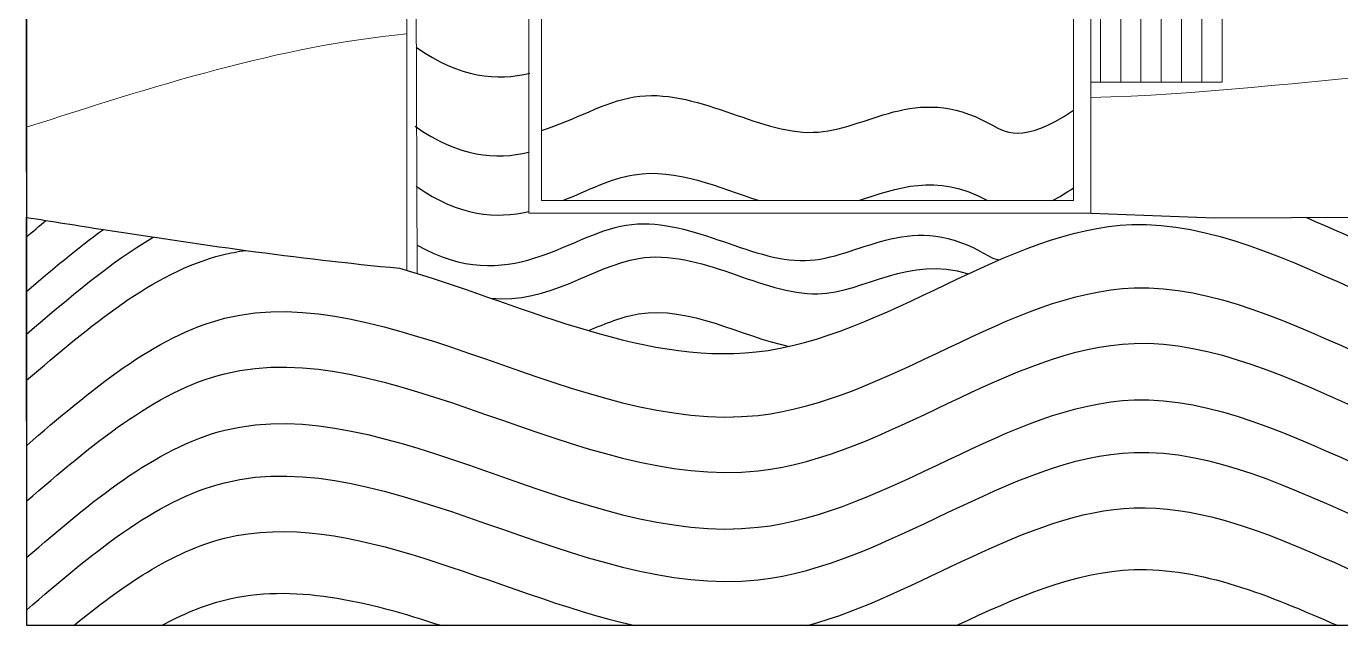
# Model space of a CAD drawing. Header units: millimetres. Extents: x 19901 to 42199, y 14545 to 21214.
# Drawn here: x 23333 to 24370, y 15614 to 16087 of the extents above; entities that cross this region are included whole.
import ezdxf

# ---------------------------------------------------------------- set-up
doc = ezdxf.new("R2010")
doc.units = ezdxf.units.MM
doc.layers.get('0').update_dxf_attribs({"lineweight": 18})
doc.layers.add('acqua', color=140, linetype='Continuous')
for name, color, linetype, lineweight in [('curve di livello', 6, 'Continuous', 18), ('pavimentazione esterna', 51, 'Continuous', 13), ('Wall', 7, 'Continuous', 20)]:
    doc.layers.add(name, color=color, linetype=linetype, lineweight=lineweight)

msp = doc.modelspace()

# ---------------------------------------------------------------- linework, layer by layer
for p, q in [((23333, 17220.4), (23333.3, 15614)), ((23641.3, 15891.7), (23639.4, 16439.2)), ((24159.4, 16439.2), (24159.4, 15949.2)), ((23332.9, 16098.1), (23332.9, 16006.9)), ((23332.9, 16006.9), (23333, 15936))]:
    msp.add_line(p, q)
at = {"layer": 'acqua'}
for p, q in [((23333.3, 15614), (23333, 15936)), ((23333.3, 15614), (23333, 15936)), ((24173, 15939.2), (24270.6, 15935.6)), ((24270.6, 15935.6), (24392.2, 15936)), ((24270.6, 15935.6), (24392.2, 15936)), ((25333, 15614), (23333.3, 15614)), ((25333, 15614), (23333.3, 15614))]:
    msp.add_line(p, q, dxfattribs=at)
for centre, radius, start, end in [((27276.7, 40702.9), 25079, 260.95259, 261.09313), ((27276.7, 40702.9), 25079, 260.95259, 261.09313), ((24278.1, 21552.7), 5695.4, 261.0672, 262.2103), ((24278.1, 21552.7), 5695.4, 261.0672, 262.2103), ((23913.2, 18888.3), 3006.1, 262.2182, 264.5471), ((23913.2, 18888.3), 3006.1, 262.2182, 264.5471)]:
    msp.add_arc(centre, radius, start, end, dxfattribs=at)
for points in [[(23640.6, 16070.1), (23675.4, 16045.5), (23704.4, 16043.6), (23730.3, 16049.5)], [(23639.7, 16007.8), (23674.5, 15983.2), (23703.5, 15981.3), (23729.4, 15987.2)], [(23989.9, 15949.2), (24019.6, 15958.8), (24050.5, 15971.5), (24091.5, 15949.2)], [(23640.6, 15960.4), (23675, 15936.5), (23703.8, 15934.7), (23729.4, 15940.5)], [(24142.8, 15949.2), (24147.8, 15951.8), (24153.3, 15955.1), (24159.4, 15959.2)], [(23333, 15920.4), (23338.1, 15924.8), (23343.3, 15929.2), (23348.4, 15933.5)], [(23333, 15920.4), (23338.1, 15924.8), (23343.3, 15929.2), (23348.4, 15933.5)], [(23333.1, 15877.5), (23353.1, 15894.6), (23373.3, 15911.6), (23393.7, 15926.4)], [(23333.1, 15877.5), (23353.1, 15894.6), (23373.3, 15911.6), (23393.7, 15926.4)], [(23333.1, 15843.9), (23366.5, 15872.4), (23399.1, 15900.3), (23433.1, 15920.3)], [(23333.1, 15843.9), (23366.5, 15872.4), (23399.1, 15900.3), (23433.1, 15920.3)]]:
    msp.add_open_spline(points, degree=3, dxfattribs=at)
for points, knots in [([(23739.4, 16004.5), (23765.7, 16012.5), (23837, 16056.8), (23958.3, 15965.4), (24042.4, 16050.4), (24118.5, 15992.9), (24159.4, 16020.5)], [1235.648579, 1235.648579, 1235.648579, 1235.648579, 1321.671715, 1498.557273, 1671.798003, 1709.401029, 1709.401029, 1709.401029, 1709.401029]), ([(23756.3, 15949.2), (23776, 15957.1), (23827.2, 15983.7), (23879.4, 15959.2), (23911.3, 15949.2)], [1254.475694, 1254.475694, 1254.475694, 1254.475694, 1321.671715, 1443.156853, 1443.156853, 1443.156853, 1443.156853]), ([(23627.5, 15895.8), (23718.5, 15869.8), (23925.4, 15763.9), (24226.2, 16034), (24511.5, 15755.6), (24694.9, 15874.7), (24748, 15897.3)], [332.204834, 332.204834, 332.204834, 332.204834, 613.855116, 927.042642, 1318.144685, 1489.112968, 1489.112968, 1489.112968, 1489.112968]), ([(23627.5, 15895.8), (23718.5, 15869.8), (23925.4, 15763.9), (24226.2, 16034), (24511.5, 15755.6), (24694.9, 15874.7), (24748, 15897.3)], [332.204834, 332.204834, 332.204834, 332.204834, 613.855116, 927.042642, 1318.144685, 1489.112968, 1489.112968, 1489.112968, 1489.112968]), ([(23641.3, 15914.1), (23713.9, 15873), (23807.3, 15973.3), (23951.9, 15864.3), (24030.7, 15943.9), (24094.9, 15903.7), (24100.6, 15902.3)], [1151.540945, 1151.540945, 1151.540945, 1151.540945, 1321.671715, 1498.557273, 1671.798003, 1684.913594, 1684.913594, 1684.913594, 1684.913594]), ([(24342.5, 15936), (24422.9, 15902), (24536.2, 15837.6), (24649.6, 15887.2), (24680.9, 15902.4)], [1067.948856, 1067.948856, 1067.948856, 1067.948856, 1318.144685, 1415.624607, 1415.624607, 1415.624607, 1415.624607]), ([(24342.5, 15936), (24422.9, 15902), (24536.2, 15837.6), (24649.6, 15887.2), (24680.9, 15902.4)], [1067.948856, 1067.948856, 1067.948856, 1067.948856, 1318.144685, 1415.624607, 1415.624607, 1415.624607, 1415.624607]), ([(23699.3, 15872.2), (23745.2, 15867.4), (23828.2, 15938.8), (23956.2, 15842.4), (24029, 15906.5), (24076.3, 15891.3)], [1191.189269, 1191.189269, 1191.189269, 1191.189269, 1321.671715, 1498.557273, 1651.565122, 1651.565122, 1651.565122, 1651.565122]), ([(23333.1, 15807.5), (23383, 15850.2), (23438.5, 15897.3), (23499.9, 15909), (23506.2, 15909.9)], [2.341674, 2.341674, 2.341674, 2.341674, 185.90905, 206.411504, 206.411504, 206.411504, 206.411504]), ([(23333.1, 15807.5), (23383, 15850.2), (23438.5, 15897.3), (23499.9, 15909), (23506.2, 15909.9)], [2.341674, 2.341674, 2.341674, 2.341674, 185.90905, 206.411504, 206.411504, 206.411504, 206.411504]), ([(23333.2, 15756.1), (23383.6, 15799.3), (23550.4, 15942), (23882.5, 15673.8), (24228, 15984.1), (24541.9, 15677.7), (24834, 15941.6), (24963.6, 15788), (25043.1, 15754.7)], [0.234676, 0.234676, 0.234676, 0.234676, 185.90905, 613.855116, 927.042642, 1318.144685, 1576.900583, 1822.418222, 1822.418222, 1822.418222, 1822.418222]), ([(23333.2, 15756.1), (23383.6, 15799.3), (23550.4, 15942), (23882.5, 15673.8), (24228, 15984.1), (24541.9, 15677.7), (24834, 15941.6), (24963.6, 15788), (25043.1, 15754.7)], [0.234676, 0.234676, 0.234676, 0.234676, 185.90905, 613.855116, 927.042642, 1318.144685, 1576.900583, 1822.418222, 1822.418222, 1822.418222, 1822.418222]), ([(23776.6, 15846.6), (23790.1, 15852.3), (23843.1, 15874.4), (23897.1, 15841.9), (23934.9, 15834.2)], [1273.941243, 1273.941243, 1273.941243, 1273.941243, 1321.671715, 1468.764658, 1468.764658, 1468.764658, 1468.764658]), ([(23776.6, 15846.6), (23790.1, 15852.3), (23843.1, 15874.4), (23897.1, 15841.9), (23934.9, 15834.2)], [1273.941243, 1273.941243, 1273.941243, 1273.941243, 1321.671715, 1468.764658, 1468.764658, 1468.764658, 1468.764658]), ([(23333.2, 15712.4), (23383.7, 15755.6), (23550.4, 15898.3), (23882.5, 15630.1), (24228, 15940.4), (24541.9, 15634), (24834, 15897.9), (24963.6, 15744.3), (25043.1, 15711)], [0.314982, 0.314982, 0.314982, 0.314982, 185.90905, 613.855116, 927.042642, 1318.144685, 1576.900583, 1822.437189, 1822.437189, 1822.437189, 1822.437189]), ([(23333.2, 15712.4), (23383.7, 15755.6), (23550.4, 15898.3), (23882.5, 15630.1), (24228, 15940.4), (24541.9, 15634), (24834, 15897.9), (24963.6, 15744.3), (25043.1, 15711)], [0.314982, 0.314982, 0.314982, 0.314982, 185.90905, 613.855116, 927.042642, 1318.144685, 1576.900583, 1822.437189, 1822.437189, 1822.437189, 1822.437189]), ([(23333.3, 15667.9), (23383.7, 15711.1), (23550.5, 15853.7), (23882.5, 15585.5), (24228, 15895.8), (24541.9, 15589.4), (24834, 15853.3), (24963.6, 15699.7), (25043.1, 15666.4)], [0.373872, 0.373872, 0.373872, 0.373872, 185.90905, 613.855116, 927.042642, 1318.144685, 1576.900583, 1822.440809, 1822.440809, 1822.440809, 1822.440809]), ([(23333.3, 15667.9), (23383.7, 15711.1), (23550.5, 15853.7), (23882.5, 15585.5), (24228, 15895.8), (24541.9, 15589.4), (24834, 15853.3), (24963.6, 15699.7), (25043.1, 15666.4)], [0.373872, 0.373872, 0.373872, 0.373872, 185.90905, 613.855116, 927.042642, 1318.144685, 1576.900583, 1822.440809, 1822.440809, 1822.440809, 1822.440809]), ([(23333.3, 15626.6), (23383.7, 15669.8), (23550.5, 15812.3), (23882.5, 15544.2), (24228, 15854.4), (24541.9, 15548), (24830.3, 15808.6), (24957.7, 15665.1), (25032.1, 15630)], [0.432763, 0.432763, 0.432763, 0.432763, 185.90905, 613.855116, 927.042642, 1318.144685, 1576.900583, 1811.01159, 1811.01159, 1811.01159, 1811.01159]), ([(23333.3, 15626.6), (23383.7, 15669.8), (23550.5, 15812.3), (23882.5, 15544.2), (24228, 15854.4), (24541.9, 15548), (24830.3, 15808.6), (24957.7, 15665.1), (25032.1, 15630)], [0.432763, 0.432763, 0.432763, 0.432763, 185.90905, 613.855116, 927.042642, 1318.144685, 1576.900583, 1811.01159, 1811.01159, 1811.01159, 1811.01159]), ([(23370.3, 15614), (23408.6, 15645.3), (23539.7, 15736.6), (23702, 15639.2), (23813.5, 15614)], [45.725203, 45.725203, 45.725203, 45.725203, 185.90905, 516.769109, 516.769109, 516.769109, 516.769109]), ([(23370.3, 15614), (23408.6, 15645.3), (23539.7, 15736.6), (23702, 15639.2), (23813.5, 15614)], [45.725203, 45.725203, 45.725203, 45.725203, 185.90905, 516.769109, 516.769109, 516.769109, 516.769109]), ([(23370.3, 15614), (23408.6, 15645.3), (23539.7, 15736.6), (23702, 15639.2), (23813.5, 15614)], [45.725203, 45.725203, 45.725203, 45.725203, 185.90905, 516.769109, 516.769109, 516.769109, 516.769109]), ([(23370.3, 15614), (23408.6, 15645.3), (23539.7, 15736.6), (23702, 15639.2), (23813.5, 15614)], [45.725203, 45.725203, 45.725203, 45.725203, 185.90905, 516.769109, 516.769109, 516.769109, 516.769109]), ([(23949.3, 15614), (24037.4, 15638.1), (24211.4, 15774.8), (24394.9, 15640.2), (24490.7, 15614)], [653.658208, 653.658208, 653.658208, 653.658208, 927.042642, 1221.60361, 1221.60361, 1221.60361, 1221.60361]), ([(23949.3, 15614), (24037.4, 15638.1), (24211.4, 15774.8), (24394.9, 15640.2), (24490.7, 15614)], [653.658208, 653.658208, 653.658208, 653.658208, 927.042642, 1221.60361, 1221.60361, 1221.60361, 1221.60361]), ([(23949.3, 15614), (24037.4, 15638.1), (24211.4, 15774.8), (24394.9, 15640.2), (24490.7, 15614)], [653.658208, 653.658208, 653.658208, 653.658208, 927.042642, 1221.60361, 1221.60361, 1221.60361, 1221.60361]), ([(23949.3, 15614), (24037.4, 15638.1), (24211.4, 15774.8), (24394.9, 15640.2), (24490.7, 15614)], [653.658208, 653.658208, 653.658208, 653.658208, 927.042642, 1221.60361, 1221.60361, 1221.60361, 1221.60361]), ([(24066.8, 15614), (24113.6, 15636.1), (24212.1, 15679.5), (24313.6, 15638), (24367.8, 15614)], [777.302226, 777.302226, 777.302226, 777.302226, 927.042642, 1095.083444, 1095.083444, 1095.083444, 1095.083444]), ([(24066.8, 15614), (24113.6, 15636.1), (24212.1, 15679.5), (24313.6, 15638), (24367.8, 15614)], [777.302226, 777.302226, 777.302226, 777.302226, 927.042642, 1095.083444, 1095.083444, 1095.083444, 1095.083444]), ([(23439.6, 15614), (23455.8, 15622.9), (23524.5, 15652.1), (23601, 15633.6), (23660.7, 15614)], [128.739534, 128.739534, 128.739534, 128.739534, 185.90905, 365.494072, 365.494072, 365.494072, 365.494072]), ([(23439.6, 15614), (23455.8, 15622.9), (23524.5, 15652.1), (23601, 15633.6), (23660.7, 15614)], [128.739534, 128.739534, 128.739534, 128.739534, 185.90905, 365.494072, 365.494072, 365.494072, 365.494072])]:
    msp.add_open_spline(points, degree=3, knots=knots, dxfattribs=at)
at = {"layer": 'curve di livello'}
msp.add_open_spline([(23332.9, 16006.9), (23432.8, 16039), (23532.6, 16071.1), (23633, 16080.5)], degree=3, dxfattribs=at)
msp.add_open_spline([(24173, 16030.3), (24341.8, 16035.1), (24633.1, 16094.3), (24922.6, 16024.8), (25043.1, 16024.6)], degree=3, knots=[851.89565, 851.89565, 851.89565, 851.89565, 1359.236516, 1723.307966, 1723.307966, 1723.307966, 1723.307966], dxfattribs=at)
at = {"layer": 'pavimentazione esterna'}
for p, q in [((24180.5, 16042.6), (24196.5, 16042.6)), ((24212.5, 16042.6), (24228.5, 16042.6)), ((24244.5, 16042.6), (24260.5, 16042.6))]:
    msp.add_line(p, q, dxfattribs=at)
for points in [[(24173, 16117.6), (24180.5, 16117.6), (24180.5, 16042.6), (24173, 16042.6)], [(24196.5, 16117.6), (24212.5, 16117.6), (24212.5, 16042.6), (24196.5, 16042.6), (24196.5, 16117.6)], [(24228.5, 16117.6), (24244.5, 16117.6), (24244.5, 16042.6), (24228.5, 16042.6), (24228.5, 16117.6)], [(24260.5, 16117.6), (24276.5, 16117.6), (24276.5, 16042.6), (24260.5, 16042.6), (24260.5, 16117.6)]]:
    msp.add_lwpolyline(points, dxfattribs=at)
at = {"layer": 'Wall'}
for p, q in [((23633.3, 15894.1), (23633, 16449.2)), ((24173, 16449.2), (24173, 15939.2)), ((23729.4, 15939.2), (23729.4, 16349.2)), ((23739.4, 15949.2), (23739.4, 16349.2)), ((24159.4, 15949.2), (23739.4, 15949.2)), ((23729.4, 15939.2), (24173, 15939.2)), ((23333.3, 15614), (25333, 15614.4))]:
    msp.add_line(p, q, dxfattribs=at)

doc.saveas('drawing.dxf')
